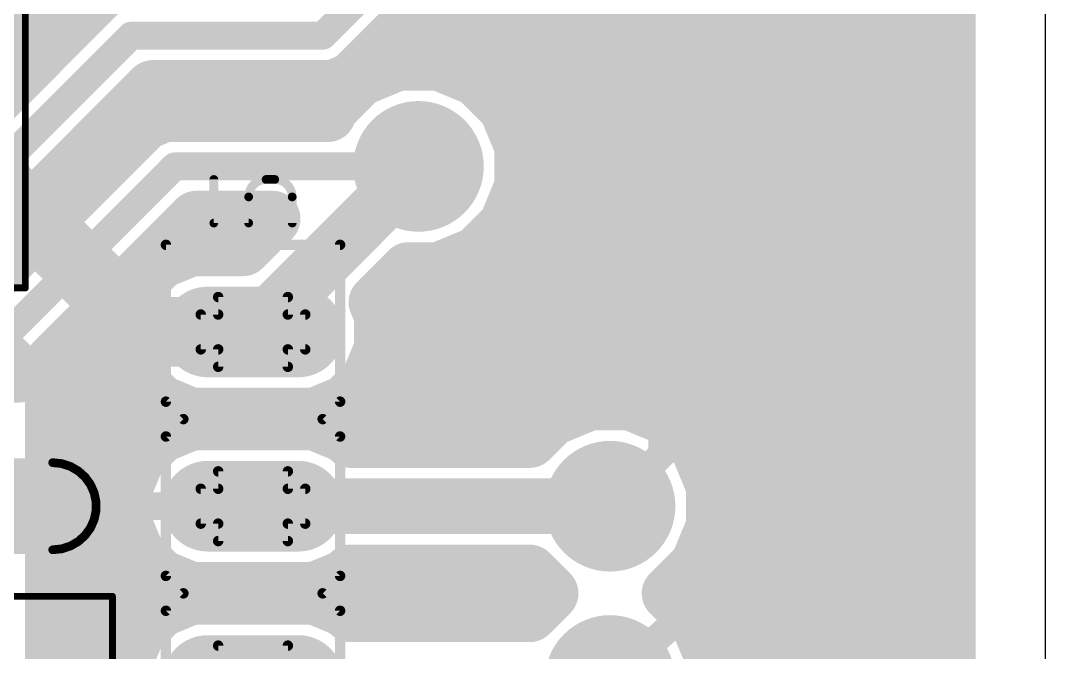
# Model space of a CAD drawing. Extents: x -0.1 to 1.18, y 0 to 3.76.
# Drawn here: x 0.562 to 1.15, y 1.771 to 2.134 of the extents above; entities that cross this region are included whole.
import ezdxf

# ---------------------------------------------------------------- set-up
doc = ezdxf.new("R2010")
doc.units = 0
for name, color, linetype in [('1', 12, 'CONTINUOUS'), ('16', 132, 'CONTINUOUS'), ('17', 110, 'CONTINUOUS'), ('18', 110, 'CONTINUOUS'), ('20', 31, 'CONTINUOUS'), ('21', 253, 'CONTINUOUS'), ('51', 253, 'CONTINUOUS')]:
    doc.layers.add(name, color=color, linetype=linetype)

# ---------------------------------------------------------------- blocks, each defined once
blk = doc.blocks.new('RECT')
blk.add_solid([(-0.5, -0.5), (0.5, -0.5), (-0.5, 0.5), (0.5, 0.5)])
blk = doc.blocks.new('LONGP100')
at = {"const_width": 1}
blk.add_lwpolyline([(-0.5, 0), (0.5, 0)], dxfattribs=at)
at = {"const_width": 0.5}
for points in [[(-0.5, 0.25, 1), (-0.5, -0.25)], [(0.5, -0.25, 1), (0.5, 0.25)]]:
    blk.add_lwpolyline(points, format="xyb", dxfattribs=at)
blk = doc.blocks.new('ROUNDV')
at = {"const_width": 0.5}
blk.add_lwpolyline([(0, -0.25, 1), (0, 0.25, 1), (0, -0.25)], format="xyb", dxfattribs=at)

msp = doc.modelspace()

# ---------------------------------------------------------------- linework, layer by layer
at = {"layer": '1'}
for points, const_width in [([(1.06, 3.3925), (1.06, 1.8)], 0.016), ([(0.995, 1.84), (0.995, 3.31)], 0.016), ([(0.93, 3.235), (0.93, 1.885)], 0.016), ([(0.496378, 2.091535), (0.632913, 1.955)], 0.04), ([(0.695, 1.955), (0.79, 2.05)], 0.032), ([(0.467896, 2.02385), (0.561247, 1.9305)], 0.032), ([(0.632913, 1.955), (0.695, 1.955)], 0.04), ([(0.561247, 1.9305), (0.527322, 1.9305)], 0.032), ([(0.93, 1.885), (0.9, 1.855)], 0.016), ([(0.5575, 1.88), (0.58, 1.88)], 0.005), ([(0.5575, 1.875), (0.594945, 1.875)], 0.005), ([(0.58, 1.88), (0.585198, 1.879454)], 0.005), ([(0.585198, 1.879454), (0.590168, 1.877839)], 0.005), ([(0.590168, 1.877839), (0.594695, 1.875225)], 0.005), ([(0.594695, 1.875225), (0.598579, 1.871728)], 0.005), ([(0.5575, 1.87), (0.599834, 1.87)], 0.005), ([(0.598579, 1.871728), (0.601651, 1.8675)], 0.005), ([(0.5575, 1.865), (0.602764, 1.865)], 0.005), ([(0.601651, 1.8675), (0.603776, 1.862725)], 0.005), ([(0.695, 1.855), (0.9, 1.855)], 0.032), ([(0.5575, 1.86), (0.604356, 1.86)], 0.005), ([(0.695, 1.855), (0.575, 1.855)], 0.016), ([(0.603776, 1.862725), (0.604863, 1.857613)], 0.005), ([(0.604863, 1.857613), (0.604863, 1.852387)], 0.005), ([(0.5575, 1.855), (0.604863, 1.855)], 0.005), ([(0.604863, 1.852387), (0.603776, 1.847275)], 0.005), ([(0.5575, 1.85), (0.604356, 1.85)], 0.005), ([(0.603776, 1.847275), (0.601651, 1.8425)], 0.005), ([(0.9, 1.755), (0.995, 1.84)], 0.016), ([(0.5575, 1.845), (0.602764, 1.845)], 0.005), ([(0.5575, 1.84), (0.599834, 1.84)], 0.005), ([(0.601651, 1.8425), (0.598579, 1.838272)], 0.005), ([(0.5575, 1.835), (0.594945, 1.835)], 0.005), ([(0.594695, 1.834775), (0.590168, 1.832161)], 0.005), ([(0.598579, 1.838272), (0.594695, 1.834775)], 0.005), ([(0.58, 1.83), (0.5575, 1.83)], 0.005), ([(0.5575, 1.83), (0.58, 1.83)], 0.005), ([(0.585198, 1.830546), (0.58, 1.83)], 0.005), ([(0.590168, 1.832161), (0.585198, 1.830546)], 0.005), ([(1.06, 1.8), (0.9, 1.655)], 0.016)]:
    msp.add_lwpolyline(points, dxfattribs=dict(at, const_width=const_width))
for points, const_width in [([(0.795657, 2.044343, 1), (0.784343, 2.055657)], 0.016), ([(0.632913, 1.965, 1), (0.632913, 1.945)], 0.02), ([(0.625842, 1.947929, 1), (0.639984, 1.962071)], 0.02), ([(0.695, 1.945, 1), (0.695, 1.965)], 0.02), ([(0.689343, 1.960657, 1), (0.700657, 1.949343)], 0.016), ([(0.55559, 1.924843, 1), (0.566904, 1.936157)], 0.016), ([(0.561247, 1.9225, 1), (0.561247, 1.9385)], 0.016), ([(0.932828, 1.882172, 1), (0.927172, 1.887828)], 0.008), ([(0.926, 1.885, 1), (0.934, 1.885)], 0.008), ([(0.580131, 1.881243, 1), (0.579869, 1.878757)], 0.0025), ([(0.58, 1.87875, 1), (0.58, 1.88125)], 0.0025), ([(0.585584, 1.880643, 1), (0.584812, 1.878265)], 0.0025), ([(0.585067, 1.878211, 1), (0.585328, 1.880697)], 0.0025), ([(0.590793, 1.878921, 1), (0.589543, 1.876756)], 0.0025), ([(0.589782, 1.87665, 1), (0.590555, 1.879027)], 0.0025), ([(0.595531, 1.876154, 1), (0.593858, 1.874296)], 0.0025), ([(0.59407, 1.874143, 1), (0.59532, 1.876308)], 0.0025), ([(0.594945, 1.87375, 1), (0.594945, 1.87625)], 0.0025), ([(0.59959, 1.872463, 1), (0.597567, 1.870993)], 0.0025), ([(0.597742, 1.870799, 1), (0.599415, 1.872657)], 0.0025), ([(0.599834, 1.86875, 1), (0.599834, 1.87125)], 0.0025), ([(0.602793, 1.868008, 1), (0.600509, 1.866992)], 0.0025), ([(0.600639, 1.866765, 1), (0.602662, 1.868235)], 0.0025), ([(0.602764, 1.86375, 1), (0.602764, 1.86625)], 0.0025), ([(0.695, 1.863, 1), (0.695, 1.847)], 0.016), ([(0.9, 1.847, 1), (0.9, 1.863)], 0.016), ([(0.575, 1.859, 1), (0.575, 1.851)], 0.008), ([(0.604999, 1.862985, 1), (0.602554, 1.862466)], 0.0025), ([(0.602635, 1.862217, 1), (0.604918, 1.863234)], 0.0025), ([(0.606113, 1.857613, 1), (0.603613, 1.857613)], 0.0025), ([(0.604356, 1.85875, 1), (0.604356, 1.86125)], 0.0025), ([(0.695, 1.851, 1), (0.695, 1.859)], 0.008), ([(0.897172, 1.857828, 1), (0.902828, 1.852172)], 0.008), ([(0.60364, 1.857353, 1), (0.606086, 1.857873)], 0.0025), ([(0.606086, 1.852127, 1), (0.60364, 1.852647)], 0.0025), ([(0.604863, 1.85375, 1), (0.604863, 1.85625)], 0.0025), ([(0.602554, 1.847534, 1), (0.604999, 1.847015)], 0.0025), ([(0.604918, 1.846766, 1), (0.602635, 1.847783)], 0.0025), ([(0.603613, 1.852387, 1), (0.606113, 1.852387)], 0.0025), ([(0.604356, 1.84875, 1), (0.604356, 1.85125)], 0.0025), ([(0.997667, 1.837019, 1), (0.992333, 1.842981)], 0.008), ([(0.599834, 1.83875, 1), (0.599834, 1.84125)], 0.0025), ([(0.600509, 1.843008, 1), (0.602793, 1.841992)], 0.0025), ([(0.602662, 1.841765, 1), (0.600639, 1.843235)], 0.0025), ([(0.602764, 1.84375, 1), (0.602764, 1.84625)], 0.0025), ([(0.991, 1.84, 1), (0.999, 1.84)], 0.008), ([(0.593858, 1.835704, 1), (0.595531, 1.833846)], 0.0025), ([(0.59532, 1.833692, 1), (0.59407, 1.835857)], 0.0025), ([(0.594945, 1.83375, 1), (0.594945, 1.83625)], 0.0025), ([(0.597567, 1.839007, 1), (0.59959, 1.837537)], 0.0025), ([(0.599415, 1.837343, 1), (0.597742, 1.839201)], 0.0025), ([(0.579869, 1.831243, 1), (0.580131, 1.828757)], 0.0025), ([(0.58, 1.82875, 1), (0.58, 1.83125)], 0.0025), ([(0.58, 1.82875, 1), (0.58, 1.83125)], 0.0025), ([(0.584812, 1.831735, 1), (0.585584, 1.829357)], 0.0025), ([(0.585328, 1.829303, 1), (0.585067, 1.831789)], 0.0025), ([(0.589543, 1.833244, 1), (0.590793, 1.831079)], 0.0025), ([(0.590555, 1.830973, 1), (0.589782, 1.83335)], 0.0025), ([(1.062686, 1.797036, 1), (1.057314, 1.802964)], 0.008), ([(1.056, 1.8, 1), (1.064, 1.8)], 0.008)]:
    msp.add_lwpolyline(points, format="xyb", dxfattribs=dict(at, const_width=const_width))
at = {"layer": '16'}
for points, const_width in [([(1.094, 3.444), (1.094, 0.227064)], 0.032), ([(0.9315, 2.3215), (0.735, 2.125)], 0.016), ([(0.760433, 2.108006), (0.956933, 2.304506)], 0.032), ([(0.608006, 2.150433), (0.459567, 2.001994)], 0.032), ([(0.275, 2.144), (0.601574, 2.144)], 0.032), ([(0.796426, 2.144), (1.094, 2.144)], 0.032), ([(0.625, 2.125), (0.485, 1.985)], 0.016), ([(0.735, 2.125), (0.625, 2.125)], 0.016), ([(0.275, 2.112), (0.569574, 2.112)], 0.032), ([(0.778165, 2.1095), (0.756296, 2.100442)], 0.032), ([(0.764426, 2.112), (1.094, 2.112)], 0.032), ([(0.801835, 2.1095), (0.778165, 2.1095)], 0.032), ([(0.823704, 2.100442), (0.801835, 2.1095)], 0.032), ([(0.751994, 2.099567), (0.760433, 2.108006)], 0.032), ([(0.756296, 2.100442), (0.739558, 2.083704)], 0.032), ([(0.740967, 2.095), (0.751994, 2.099567)], 0.032), ([(0.840442, 2.083704), (0.823704, 2.100442)], 0.032), ([(0.515, 1.972573), (0.637426, 2.095)], 0.032), ([(0.637426, 2.095), (0.740967, 2.095)], 0.032), ([(0.622426, 2.08), (0.738024, 2.08)], 0.032), ([(0.644032, 2.08), (0.633006, 2.075433)], 0.032), ([(0.738024, 2.08), (0.644032, 2.08)], 0.032), ([(0.739558, 2.083704), (0.738024, 2.08)], 0.032), ([(0.8495, 2.061835), (0.840442, 2.083704)], 0.032), ([(0.841976, 2.08), (1.094, 2.08)], 0.032), ([(0.633006, 2.075433), (0.533006, 1.975433)], 0.032), ([(0.8495, 2.038165), (0.8495, 2.061835)], 0.032), ([(0.79, 2.05), (0.695, 1.955)], 0.032), ([(0.590426, 2.048), (0.605574, 2.048)], 0.032), ([(0.8495, 2.048), (1.094, 2.048)], 0.032), ([(0.65, 2.05), (0.55, 1.95)], 0.016), ([(0.79, 2.05), (0.65, 2.05)], 0.016), ([(0.840442, 2.016296), (0.8495, 2.038165)], 0.032), ([(0.558426, 2.016), (0.573574, 2.016)], 0.032), ([(0.58, 1.937573), (0.662426, 2.02)], 0.032), ([(0.658426, 2.016), (0.70226, 2.016)], 0.032), ([(0.662426, 2.02), (0.70626, 2.02)], 0.032), ([(0.70626, 2.02), (0.68926, 2.003)], 0.032), ([(0.823704, 1.999558), (0.840442, 2.016296)], 0.032), ([(0.840146, 2.016), (1.094, 2.016)], 0.032), ([(0.659452, 2.003), (0.64181, 1.995692)], 0.032), ([(0.68926, 2.003), (0.659452, 2.003)], 0.032), ([(0.801835, 1.9905), (0.823704, 1.999558)], 0.032), ([(0.64181, 1.995692), (0.628308, 1.98219)], 0.032), ([(0.765862, 1.972122), (0.78424, 1.9905)], 0.032), ([(0.78424, 1.9905), (0.801835, 1.9905)], 0.032), ([(0.628308, 1.98219), (0.621, 1.964548)], 0.032), ([(0.626426, 1.984), (0.630118, 1.984)], 0.032), ([(0.77774, 1.984), (1.094, 1.984)], 0.032), ([(0.769, 1.964548), (0.765862, 1.972122)], 0.032), ([(0.621, 1.964548), (0.621, 1.945452)], 0.032), ([(0.769, 1.945452), (0.769, 1.964548)], 0.032), ([(0.594426, 1.952), (0.621, 1.952)], 0.032), ([(0.769, 1.952), (1.094, 1.952)], 0.032), ([(0.621, 1.945452), (0.628308, 1.92781)], 0.032), ([(0.761692, 1.92781), (0.769, 1.945452)], 0.032), ([(0.58, 1.574032), (0.58, 1.937573)], 0.032), ([(0.628308, 1.92781), (0.64181, 1.914308)], 0.032), ([(0.74819, 1.914308), (0.761692, 1.92781)], 0.032), ([(0.58, 1.92), (0.636118, 1.92)], 0.032), ([(0.64181, 1.914308), (0.659452, 1.907)], 0.032), ([(0.730548, 1.907), (0.74819, 1.914308)], 0.032), ([(0.753882, 1.92), (1.094, 1.92)], 0.032), ([(0.888165, 1.9145), (0.866296, 1.905442)], 0.032), ([(0.911835, 1.9145), (0.888165, 1.9145)], 0.032), ([(0.933704, 1.905442), (0.911835, 1.9145)], 0.032), ([(0.659452, 1.903), (0.64181, 1.895692)], 0.032), ([(0.659452, 1.907), (0.730548, 1.907)], 0.032), ([(0.730548, 1.903), (0.659452, 1.903)], 0.032), ([(0.74819, 1.895692), (0.730548, 1.903)], 0.032), ([(0.866296, 1.905442), (0.853854, 1.893)], 0.032), ([(0.950442, 1.888704), (0.933704, 1.905442)], 0.032), ([(0.64181, 1.895692), (0.628308, 1.88219)], 0.032), ([(0.750882, 1.893), (0.74819, 1.895692)], 0.032), ([(0.853854, 1.893), (0.750882, 1.893)], 0.032), ([(0.58, 1.888), (0.634118, 1.888)], 0.032), ([(0.9595, 1.866835), (0.950442, 1.888704)], 0.032), ([(0.950733, 1.888), (1.094, 1.888)], 0.032), ([(0.628308, 1.88219), (0.621, 1.864548)], 0.032), ([(0.621, 1.864548), (0.621, 1.845452)], 0.032), ([(0.9595, 1.843165), (0.9595, 1.866835)], 0.032), ([(0.58, 1.856), (0.621, 1.856)], 0.032), ([(0.9595, 1.856), (1.094, 1.856)], 0.032), ([(0.9, 1.855), (0.695, 1.855)], 0.032), ([(0.621, 1.845452), (0.628308, 1.82781)], 0.032), ([(0.950442, 1.821296), (0.9595, 1.843165)], 0.032), ([(0.628308, 1.82781), (0.64181, 1.814308)], 0.032), ([(0.58, 1.824), (0.632118, 1.824)], 0.032), ([(0.934146, 1.805), (0.950442, 1.821296)], 0.032), ([(0.951562, 1.824), (1.094, 1.824)], 0.032), ([(0.64181, 1.814308), (0.659452, 1.807)], 0.032), ([(0.730548, 1.807), (0.74819, 1.814308)], 0.032), ([(0.74819, 1.814308), (0.750882, 1.817)], 0.032), ([(0.750882, 1.817), (0.853854, 1.817)], 0.032), ([(0.853854, 1.817), (0.865854, 1.805)], 0.032), ([(0.659452, 1.803), (0.64181, 1.795692)], 0.032), ([(0.659452, 1.807), (0.730548, 1.807)], 0.032), ([(0.730548, 1.803), (0.659452, 1.803)], 0.032), ([(0.74819, 1.795692), (0.730548, 1.803)], 0.032), ([(0.865854, 1.805), (0.853854, 1.793)], 0.032), ([(0.950442, 1.788704), (0.934146, 1.805)], 0.032), ([(0.58, 1.792), (0.638118, 1.792)], 0.032), ([(0.64181, 1.795692), (0.628308, 1.78219)], 0.032), ([(0.750882, 1.793), (0.74819, 1.795692)], 0.032), ([(0.853854, 1.793), (0.750882, 1.793)], 0.032), ([(0.947146, 1.792), (1.094, 1.792)], 0.032), ([(0.9595, 1.766835), (0.950442, 1.788704)], 0.032), ([(0.628308, 1.78219), (0.621, 1.764548)], 0.032), ([(0.621, 1.764548), (0.621, 1.745452)], 0.032), ([(0.9595, 1.743165), (0.9595, 1.766835)], 0.032), ([(0.58, 1.76), (0.621, 1.76)], 0.032), ([(0.9595, 1.76), (1.094, 1.76)], 0.032)]:
    msp.add_lwpolyline(points, dxfattribs=dict(at, const_width=const_width))
for points, const_width in [([(0.601574, 2.136, 1), (0.601574, 2.152)], 0.016), ([(0.796426, 2.152, 1), (0.796426, 2.136)], 0.016), ([(1.094, 2.136, 1), (1.094, 2.152)], 0.016), ([(0.625, 2.129, 1), (0.625, 2.121)], 0.008), ([(0.627828, 2.122172, 1), (0.622172, 2.127828)], 0.008), ([(0.732172, 2.127828, 1), (0.737828, 2.122172)], 0.008), ([(0.735, 2.121, 1), (0.735, 2.129)], 0.008), ([(0.569574, 2.104, 1), (0.569574, 2.12)], 0.016), ([(0.764426, 2.12, 1), (0.764426, 2.104)], 0.016), ([(0.778165, 2.1175, 1), (0.778165, 2.1015)], 0.016), ([(0.781226, 2.102109, 1), (0.775103, 2.116891)], 0.016), ([(0.804897, 2.116891, 1), (0.798774, 2.102109)], 0.016), ([(0.801835, 2.1015, 1), (0.801835, 2.1175)], 0.016), ([(1.094, 2.104, 1), (1.094, 2.12)], 0.016), ([(0.754776, 2.113663, 1), (0.76609, 2.102349)], 0.016), ([(0.76609, 2.102349, 1), (0.754776, 2.113663)], 0.016), ([(0.746337, 2.105224, 1), (0.75765, 2.09391)], 0.016), ([(0.753234, 2.107833, 1), (0.759357, 2.093051)], 0.016), ([(0.755055, 2.092176, 1), (0.748932, 2.106958)], 0.016), ([(0.761953, 2.094785, 1), (0.750639, 2.106098)], 0.016), ([(0.829361, 2.106098, 1), (0.818047, 2.094785)], 0.016), ([(0.820643, 2.093051, 1), (0.826765, 2.107833)], 0.016), ([(0.637426, 2.103, 1), (0.637426, 2.087)], 0.016), ([(0.643083, 2.089343, 1), (0.63177, 2.100657)], 0.016), ([(0.737906, 2.102391, 1), (0.744029, 2.087609)], 0.016), ([(0.740967, 2.087, 1), (0.740967, 2.103)], 0.016), ([(0.622426, 2.088, 1), (0.622426, 2.072)], 0.016), ([(0.644032, 2.088, 1), (0.644032, 2.072)], 0.016), ([(0.647094, 2.072609, 1), (0.640971, 2.087391)], 0.016), ([(0.733901, 2.089361, 1), (0.745215, 2.078047)], 0.016), ([(0.746949, 2.080643, 1), (0.732167, 2.086765)], 0.016), ([(0.738024, 2.072, 1), (0.738024, 2.088)], 0.016), ([(0.738024, 2.072, 1), (0.738024, 2.088)], 0.016), ([(0.847833, 2.086765, 1), (0.833051, 2.080643)], 0.016), ([(0.841976, 2.088, 1), (0.841976, 2.072)], 0.016), ([(0.834785, 2.078047, 1), (0.846098, 2.089361)], 0.016), ([(1.094, 2.072, 1), (1.094, 2.088)], 0.016), ([(0.629945, 2.082824, 1), (0.636068, 2.068042)], 0.016), ([(0.638663, 2.069776, 1), (0.627349, 2.08109)], 0.016), ([(0.730633, 2.083061, 1), (0.745415, 2.076939)], 0.016), ([(0.8575, 2.061835, 1), (0.8415, 2.061835)], 0.016), ([(0.842109, 2.058774, 1), (0.856891, 2.064897)], 0.016), ([(0.795657, 2.044343, 1), (0.784343, 2.055657)], 0.016), ([(0.590426, 2.056, 1), (0.590426, 2.04)], 0.016), ([(0.605574, 2.04, 1), (0.605574, 2.056)], 0.016), ([(0.8495, 2.056, 1), (0.8495, 2.04)], 0.016), ([(1.094, 2.04, 1), (1.094, 2.056)], 0.016), ([(0.65, 2.054, 1), (0.65, 2.046)], 0.008), ([(0.652828, 2.047172, 1), (0.647172, 2.052828)], 0.008), ([(0.79, 2.046, 1), (0.79, 2.054)], 0.008), ([(0.856891, 2.035103, 1), (0.842109, 2.041226)], 0.016), ([(0.8415, 2.038165, 1), (0.8575, 2.038165)], 0.016), ([(0.558426, 2.024, 1), (0.558426, 2.008)], 0.016), ([(0.573574, 2.008, 1), (0.573574, 2.024)], 0.016), ([(0.658426, 2.024, 1), (0.658426, 2.008)], 0.016), ([(0.662426, 2.028, 1), (0.662426, 2.012)], 0.016), ([(0.668083, 2.014343, 1), (0.65677, 2.025657)], 0.016), ([(0.711917, 2.014343, 1), (0.700603, 2.025657)], 0.016), ([(0.70226, 2.008, 1), (0.70226, 2.024)], 0.016), ([(0.70626, 2.012, 1), (0.70626, 2.028)], 0.016), ([(0.840146, 2.024, 1), (0.840146, 2.008)], 0.016), ([(0.846098, 2.010639, 1), (0.834785, 2.021953)], 0.016), ([(1.094, 2.008, 1), (1.094, 2.024)], 0.016), ([(0.833051, 2.019357, 1), (0.847833, 2.013234)], 0.016), ([(0.659452, 2.011, 1), (0.659452, 1.995)], 0.016), ([(0.662514, 1.995609, 1), (0.656391, 2.010391)], 0.016), ([(0.68926, 1.995, 1), (0.68926, 2.011)], 0.016), ([(0.683603, 2.008657, 1), (0.694917, 1.997343)], 0.016), ([(0.818047, 2.005215, 1), (0.829361, 1.993901)], 0.016), ([(0.826765, 1.992167, 1), (0.820643, 2.006949)], 0.016), ([(0.638749, 2.003083, 1), (0.644872, 1.988301)], 0.016), ([(0.647467, 1.990035, 1), (0.636153, 2.001349)], 0.016), ([(0.78424, 1.9985, 1), (0.78424, 1.9825)], 0.016), ([(0.789897, 1.984843, 1), (0.778583, 1.996157)], 0.016), ([(0.798774, 1.997891, 1), (0.804897, 1.983109)], 0.016), ([(0.801835, 1.9825, 1), (0.801835, 1.9985)], 0.016), ([(0.626426, 1.992, 1), (0.626426, 1.976)], 0.016), ([(0.622651, 1.987847, 1), (0.633964, 1.976533)], 0.016), ([(0.635699, 1.979128, 1), (0.620917, 1.985251)], 0.016), ([(0.630118, 1.976, 1), (0.630118, 1.992)], 0.016), ([(0.77774, 1.992, 1), (0.77774, 1.976)], 0.016), ([(1.094, 1.976, 1), (1.094, 1.992)], 0.016), ([(0.773253, 1.975184, 1), (0.758471, 1.969061)], 0.016), ([(0.760205, 1.977779, 1), (0.771519, 1.966465)], 0.016), ([(0.629, 1.964548, 1), (0.613, 1.964548)], 0.016), ([(0.777, 1.964548, 1), (0.761, 1.964548)], 0.016), ([(0.613609, 1.967609, 1), (0.628391, 1.961486)], 0.016), ([(0.761609, 1.961486, 1), (0.776391, 1.967609)], 0.016), ([(0.594426, 1.96, 1), (0.594426, 1.944)], 0.016), ([(0.621, 1.944, 1), (0.621, 1.96)], 0.016), ([(0.689343, 1.960657, 1), (0.700657, 1.949343)], 0.016), ([(0.769, 1.96, 1), (0.769, 1.944)], 0.016), ([(1.094, 1.944, 1), (1.094, 1.96)], 0.016), ([(0.628391, 1.948514, 1), (0.613609, 1.942391)], 0.016), ([(0.776391, 1.942391, 1), (0.761609, 1.948514)], 0.016), ([(0.588, 1.937573, 1), (0.572, 1.937573)], 0.016), ([(0.574343, 1.94323, 1), (0.585657, 1.931917)], 0.016), ([(0.613, 1.945452, 1), (0.629, 1.945452)], 0.016), ([(0.761, 1.945452, 1), (0.777, 1.945452)], 0.016), ([(0.633964, 1.933467, 1), (0.622651, 1.922153)], 0.016), ([(0.767349, 1.922153, 1), (0.756035, 1.933467)], 0.016), ([(0.620917, 1.924749, 1), (0.635699, 1.930872)], 0.016), ([(0.754301, 1.930872, 1), (0.769083, 1.924749)], 0.016), ([(0.58, 1.928, 1), (0.58, 1.912)], 0.016), ([(0.644872, 1.921699, 1), (0.638749, 1.906917)], 0.016), ([(0.636118, 1.912, 1), (0.636118, 1.928)], 0.016), ([(0.751251, 1.906917, 1), (0.745128, 1.921699)], 0.016), ([(0.753882, 1.928, 1), (0.753882, 1.912)], 0.016), ([(0.888165, 1.9225, 1), (0.888165, 1.9065)], 0.016), ([(0.891226, 1.907109, 1), (0.885103, 1.921891)], 0.016), ([(0.914897, 1.921891, 1), (0.908774, 1.907109)], 0.016), ([(0.911835, 1.9065, 1), (0.911835, 1.9225)], 0.016), ([(1.094, 1.912, 1), (1.094, 1.928)], 0.016), ([(0.636153, 1.908651, 1), (0.647467, 1.919964)], 0.016), ([(0.742533, 1.919964, 1), (0.753847, 1.908651)], 0.016), ([(0.659452, 1.915, 1), (0.659452, 1.899)], 0.016), ([(0.659452, 1.911, 1), (0.659452, 1.895)], 0.016), ([(0.656391, 1.899609, 1), (0.662514, 1.914391)], 0.016), ([(0.662514, 1.895609, 1), (0.656391, 1.910391)], 0.016), ([(0.727486, 1.914391, 1), (0.733609, 1.899609)], 0.016), ([(0.733609, 1.910391, 1), (0.727486, 1.895609)], 0.016), ([(0.730548, 1.899, 1), (0.730548, 1.915)], 0.016), ([(0.730548, 1.895, 1), (0.730548, 1.911)], 0.016), ([(0.863234, 1.912833, 1), (0.869357, 1.898051)], 0.016), ([(0.871953, 1.899785, 1), (0.860639, 1.911098)], 0.016), ([(0.939361, 1.911098, 1), (0.928047, 1.899785)], 0.016), ([(0.930643, 1.898051, 1), (0.936765, 1.912833)], 0.016), ([(0.638749, 1.903083, 1), (0.644872, 1.888301)], 0.016), ([(0.647467, 1.890035, 1), (0.636153, 1.901349)], 0.016), ([(0.753847, 1.901349, 1), (0.742533, 1.890036)], 0.016), ([(0.750882, 1.901, 1), (0.750882, 1.885)], 0.016), ([(0.745128, 1.888301, 1), (0.751251, 1.903083)], 0.016), ([(0.853854, 1.885, 1), (0.853854, 1.901)], 0.016), ([(0.58, 1.896, 1), (0.58, 1.88)], 0.016), ([(0.634118, 1.88, 1), (0.634118, 1.896)], 0.016), ([(0.745225, 1.887343, 1), (0.756539, 1.898657)], 0.016), ([(0.848197, 1.898657, 1), (0.859511, 1.887343)], 0.016), ([(0.957833, 1.891765, 1), (0.943051, 1.885643)], 0.016), ([(0.950733, 1.896, 1), (0.950733, 1.88)], 0.016), ([(0.944785, 1.883047, 1), (0.956098, 1.894361)], 0.016), ([(1.094, 1.88, 1), (1.094, 1.896)], 0.016), ([(0.622651, 1.887847, 1), (0.633964, 1.876533)], 0.016), ([(0.635699, 1.879128, 1), (0.620917, 1.885251)], 0.016), ([(0.629, 1.864548, 1), (0.613, 1.864548)], 0.016), ([(0.9675, 1.866835, 1), (0.9515, 1.866835)], 0.016), ([(0.952109, 1.863774, 1), (0.966891, 1.869897)], 0.016), ([(0.58, 1.864, 1), (0.58, 1.848)], 0.016), ([(0.613609, 1.867609, 1), (0.628391, 1.861486)], 0.016), ([(0.621, 1.848, 1), (0.621, 1.864)], 0.016), ([(0.9595, 1.864, 1), (0.9595, 1.848)], 0.016), ([(1.094, 1.848, 1), (1.094, 1.864)], 0.016), ([(0.695, 1.863, 1), (0.695, 1.847)], 0.016), ([(0.9, 1.847, 1), (0.9, 1.863)], 0.016), ([(0.628391, 1.848514, 1), (0.613609, 1.842391)], 0.016), ([(0.966891, 1.840103, 1), (0.952109, 1.846226)], 0.016), ([(0.613, 1.845452, 1), (0.629, 1.845452)], 0.016), ([(0.9515, 1.843165, 1), (0.9675, 1.843165)], 0.016), ([(0.633964, 1.833467, 1), (0.622651, 1.822153)], 0.016), ([(0.58, 1.832, 1), (0.58, 1.816)], 0.016), ([(0.620917, 1.824749, 1), (0.635699, 1.830872)], 0.016), ([(0.632118, 1.816, 1), (0.632118, 1.832)], 0.016), ([(0.951562, 1.832, 1), (0.951562, 1.816)], 0.016), ([(0.956098, 1.815639, 1), (0.944785, 1.826953)], 0.016), ([(1.094, 1.816, 1), (1.094, 1.832)], 0.016), ([(0.644872, 1.821699, 1), (0.638749, 1.806917)], 0.016), ([(0.750882, 1.825, 1), (0.750882, 1.809)], 0.016), ([(0.751251, 1.806917, 1), (0.745128, 1.821699)], 0.016), ([(0.756539, 1.811343, 1), (0.745225, 1.822657)], 0.016), ([(0.859511, 1.822657, 1), (0.848197, 1.811343)], 0.016), ([(0.853854, 1.809, 1), (0.853854, 1.825)], 0.016), ([(0.943051, 1.824357, 1), (0.957833, 1.818234)], 0.016), ([(0.636153, 1.808651, 1), (0.647467, 1.819964)], 0.016), ([(0.742533, 1.819964, 1), (0.753847, 1.808651)], 0.016), ([(0.659452, 1.815, 1), (0.659452, 1.799)], 0.016), ([(0.659452, 1.811, 1), (0.659452, 1.795)], 0.016), ([(0.656391, 1.799609, 1), (0.662514, 1.814391)], 0.016), ([(0.662514, 1.795609, 1), (0.656391, 1.810391)], 0.016), ([(0.727486, 1.814391, 1), (0.733609, 1.799609)], 0.016), ([(0.733609, 1.810391, 1), (0.727486, 1.795609)], 0.016), ([(0.730548, 1.799, 1), (0.730548, 1.815)], 0.016), ([(0.730548, 1.795, 1), (0.730548, 1.811)], 0.016), ([(0.860197, 1.799343, 1), (0.871511, 1.810657)], 0.016), ([(0.871511, 1.799343, 1), (0.860198, 1.810657)], 0.016), ([(0.939802, 1.810657, 1), (0.928489, 1.799343)], 0.016), ([(0.928489, 1.810657, 1), (0.939802, 1.799343)], 0.016), ([(0.58, 1.8, 1), (0.58, 1.784)], 0.016), ([(0.638749, 1.803083, 1), (0.644872, 1.788301)], 0.016), ([(0.647467, 1.790035, 1), (0.636153, 1.801349)], 0.016), ([(0.638118, 1.784, 1), (0.638118, 1.8)], 0.016), ([(0.753847, 1.801349, 1), (0.742533, 1.790035)], 0.016), ([(0.750882, 1.801, 1), (0.750882, 1.785)], 0.016), ([(0.745128, 1.788301, 1), (0.751251, 1.803083)], 0.016), ([(0.853854, 1.785, 1), (0.853854, 1.801)], 0.016), ([(0.947146, 1.8, 1), (0.947146, 1.784)], 0.016), ([(1.094, 1.784, 1), (1.094, 1.8)], 0.016), ([(0.745225, 1.787343, 1), (0.756539, 1.798657)], 0.016), ([(0.848197, 1.798657, 1), (0.859511, 1.787343)], 0.016), ([(0.957833, 1.791765, 1), (0.943051, 1.785643)], 0.016), ([(0.944785, 1.783047, 1), (0.956098, 1.794361)], 0.016), ([(0.622651, 1.787847, 1), (0.633964, 1.776533)], 0.016), ([(0.635699, 1.779128, 1), (0.620917, 1.785251)], 0.016), ([(0.629, 1.764548, 1), (0.613, 1.764548)], 0.016), ([(0.9675, 1.766835, 1), (0.9515, 1.766835)], 0.016), ([(0.952109, 1.763774, 1), (0.966891, 1.769897)], 0.016), ([(0.58, 1.768, 1), (0.58, 1.752)], 0.016), ([(0.613609, 1.767609, 1), (0.628391, 1.761486)], 0.016), ([(0.621, 1.752, 1), (0.621, 1.768)], 0.016), ([(0.9595, 1.768, 1), (0.9595, 1.752)], 0.016), ([(1.094, 1.752, 1), (1.094, 1.768)], 0.016)]:
    msp.add_lwpolyline(points, format="xyb", dxfattribs=dict(at, const_width=const_width))
at = {"layer": '20'}
msp.add_line((1.15, 0), (1.15, 3.5), dxfattribs=at)
at = {"layer": '21'}
for points, const_width in [([(0.6725, 2.0175), (0.6725, 2.0425)], 0.005), ([(0.7075, 2.0425), (0.7025, 2.0425)], 0.005), ([(0.6925, 2.0325), (0.6925, 2.0175)], 0.005), ([(0.7175, 2.0175), (0.7175, 2.0325)], 0.005), ([(0.6925, 2.0175), (0.6725, 2.0175)], 0.005), ([(0.745, 2.005), (0.645, 2.005)], 0.006), ([(0.645, 2.005), (0.645, 1.915)], 0.006), ([(0.745, 1.915), (0.745, 2.005)], 0.006), ([(0.645, 1.915), (0.655, 1.905)], 0.006), ([(0.735, 1.905), (0.745, 1.915)], 0.006), ([(0.655, 1.905), (0.645, 1.895)], 0.006), ([(0.745, 1.895), (0.735, 1.905)], 0.006), ([(0.645, 1.895), (0.645, 1.815)], 0.006), ([(0.745, 1.815), (0.745, 1.895)], 0.006), ([(0.645, 1.815), (0.655, 1.805)], 0.006), ([(0.735, 1.805), (0.745, 1.815)], 0.006), ([(0.655, 1.805), (0.645, 1.795)], 0.006), ([(0.745, 1.795), (0.735, 1.805)], 0.006), ([(0.645, 1.795), (0.645, 1.715)], 0.006), ([(0.745, 1.715), (0.745, 1.795)], 0.006)]:
    msp.add_lwpolyline(points, dxfattribs=dict(at, const_width=const_width))
for points, const_width in [([(0.67375, 2.0425, 1), (0.67125, 2.0425)], 0.0025), ([(0.7025, 2.0425, 0.414214), (0.6925, 2.0325)], 0.005), ([(0.7025, 2.04375, 1), (0.7025, 2.04125)], 0.0025), ([(0.7025, 2.04125, 1), (0.7025, 2.04375)], 0.0025), ([(0.7175, 2.0325, 0.414214), (0.7075, 2.0425)], 0.005), ([(0.7075, 2.04375, 1), (0.7075, 2.04125)], 0.0025), ([(0.7075, 2.04125, 1), (0.7075, 2.04375)], 0.0025), ([(0.69375, 2.0325, 1), (0.69125, 2.0325)], 0.0025), ([(0.69125, 2.0325, 1), (0.69375, 2.0325)], 0.0025), ([(0.71875, 2.0325, 1), (0.71625, 2.0325)], 0.0025), ([(0.71625, 2.0325, 1), (0.71875, 2.0325)], 0.0025), ([(0.6725, 2.01875, 1), (0.6725, 2.01625)], 0.0025), ([(0.67125, 2.0175, 1), (0.67375, 2.0175)], 0.0025), ([(0.69125, 2.0175, 1), (0.69375, 2.0175)], 0.0025), ([(0.6925, 2.01625, 1), (0.6925, 2.01875)], 0.0025), ([(0.71625, 2.0175, 1), (0.71875, 2.0175)], 0.0025), ([(0.645, 2.0065, 1), (0.645, 2.0035)], 0.003), ([(0.6465, 2.005, 1), (0.6435, 2.005)], 0.003), ([(0.7465, 2.005, 1), (0.7435, 2.005)], 0.003), ([(0.745, 2.0035, 1), (0.745, 2.0065)], 0.003), ([(0.646061, 1.916061, 1), (0.643939, 1.913939)], 0.003), ([(0.6435, 1.915, 1), (0.6465, 1.915)], 0.003), ([(0.7435, 1.915, 1), (0.7465, 1.915)], 0.003), ([(0.746061, 1.913939, 1), (0.743939, 1.916061)], 0.003), ([(0.656061, 1.903939, 1), (0.653939, 1.906061)], 0.003), ([(0.653939, 1.903939, 1), (0.656061, 1.906061)], 0.003), ([(0.736061, 1.906061, 1), (0.733939, 1.903939)], 0.003), ([(0.733939, 1.906061, 1), (0.736061, 1.903939)], 0.003), ([(0.6465, 1.895, 1), (0.6435, 1.895)], 0.003), ([(0.643939, 1.896061, 1), (0.646061, 1.893939)], 0.003), ([(0.7465, 1.895, 1), (0.7435, 1.895)], 0.003), ([(0.743939, 1.893939, 1), (0.746061, 1.896061)], 0.003), ([(0.646061, 1.816061, 1), (0.643939, 1.813939)], 0.003), ([(0.6435, 1.815, 1), (0.6465, 1.815)], 0.003), ([(0.7435, 1.815, 1), (0.7465, 1.815)], 0.003), ([(0.746061, 1.813939, 1), (0.743939, 1.816061)], 0.003), ([(0.656061, 1.803939, 1), (0.653939, 1.806061)], 0.003), ([(0.653939, 1.803939, 1), (0.656061, 1.806061)], 0.003), ([(0.736061, 1.806061, 1), (0.733939, 1.803939)], 0.003), ([(0.733939, 1.806061, 1), (0.736061, 1.803939)], 0.003), ([(0.6465, 1.795, 1), (0.6435, 1.795)], 0.003), ([(0.643939, 1.796061, 1), (0.646061, 1.793939)], 0.003), ([(0.7465, 1.795, 1), (0.7435, 1.795)], 0.003), ([(0.743939, 1.793939, 1), (0.746061, 1.796061)], 0.003)]:
    msp.add_lwpolyline(points, format="xyb", dxfattribs=dict(at, const_width=const_width))
at = {"layer": '51'}
for points, const_width in [([(0.564291, 2.233268), (0.564291, 1.980315)], 0.003937), ([(0.564291, 1.980315), (0.225709, 1.980315)], 0.003937), ([(0.715, 1.975), (0.675, 1.975)], 0.006), ([(0.675, 1.975), (0.675, 1.965)], 0.006), ([(0.715, 1.965), (0.715, 1.975)], 0.006), ([(0.675, 1.965), (0.665, 1.965)], 0.006), ([(0.665, 1.965), (0.665, 1.945)], 0.006), ([(0.725, 1.965), (0.715, 1.965)], 0.006), ([(0.725, 1.945), (0.725, 1.965)], 0.006), ([(0.665, 1.945), (0.675, 1.945)], 0.006), ([(0.675, 1.945), (0.675, 1.935)], 0.006), ([(0.715, 1.935), (0.715, 1.945)], 0.006), ([(0.715, 1.945), (0.725, 1.945)], 0.006), ([(0.675, 1.935), (0.715, 1.935)], 0.006), ([(0.715, 1.875), (0.675, 1.875)], 0.006), ([(0.675, 1.875), (0.675, 1.865)], 0.006), ([(0.715, 1.865), (0.715, 1.875)], 0.006), ([(0.675, 1.865), (0.665, 1.865)], 0.006), ([(0.665, 1.865), (0.665, 1.845)], 0.006), ([(0.725, 1.865), (0.715, 1.865)], 0.006), ([(0.725, 1.845), (0.725, 1.865)], 0.006), ([(0.665, 1.845), (0.675, 1.845)], 0.006), ([(0.675, 1.845), (0.675, 1.835)], 0.006), ([(0.715, 1.835), (0.715, 1.845)], 0.006), ([(0.715, 1.845), (0.725, 1.845)], 0.006), ([(0.675, 1.835), (0.715, 1.835)], 0.006), ([(0.275709, 1.803268), (0.614291, 1.803268)], 0.003937), ([(0.614291, 1.803268), (0.614291, 1.550315)], 0.003937), ([(0.715, 1.775), (0.675, 1.775)], 0.006), ([(0.675, 1.775), (0.675, 1.765)], 0.006), ([(0.715, 1.765), (0.715, 1.775)], 0.006)]:
    msp.add_lwpolyline(points, dxfattribs=dict(at, const_width=const_width))
for points, const_width in [([(0.563307, 1.980315, 1), (0.565276, 1.980315)], 0.001969), ([(0.564291, 1.979331, 1), (0.564291, 1.981299)], 0.001969), ([(0.675, 1.9765, 1), (0.675, 1.9735)], 0.003), ([(0.6765, 1.975, 1), (0.6735, 1.975)], 0.003), ([(0.7165, 1.975, 1), (0.7135, 1.975)], 0.003), ([(0.715, 1.9735, 1), (0.715, 1.9765)], 0.003), ([(0.665, 1.9665, 1), (0.665, 1.9635)], 0.003), ([(0.6665, 1.965, 1), (0.6635, 1.965)], 0.003), ([(0.6735, 1.965, 1), (0.6765, 1.965)], 0.003), ([(0.675, 1.9635, 1), (0.675, 1.9665)], 0.003), ([(0.715, 1.9665, 1), (0.715, 1.9635)], 0.003), ([(0.7135, 1.965, 1), (0.7165, 1.965)], 0.003), ([(0.7265, 1.965, 1), (0.7235, 1.965)], 0.003), ([(0.725, 1.9635, 1), (0.725, 1.9665)], 0.003), ([(0.665, 1.9465, 1), (0.665, 1.9435)], 0.003), ([(0.6765, 1.945, 1), (0.6735, 1.945)], 0.003), ([(0.675, 1.9435, 1), (0.675, 1.9465)], 0.003), ([(0.7165, 1.945, 1), (0.7135, 1.945)], 0.003), ([(0.715, 1.9465, 1), (0.715, 1.9435)], 0.003), ([(0.725, 1.9435, 1), (0.725, 1.9465)], 0.003), ([(0.6635, 1.945, 1), (0.6665, 1.945)], 0.003), ([(0.7235, 1.945, 1), (0.7265, 1.945)], 0.003), ([(0.675, 1.9365, 1), (0.675, 1.9335)], 0.003), ([(0.6735, 1.935, 1), (0.6765, 1.935)], 0.003), ([(0.7135, 1.935, 1), (0.7165, 1.935)], 0.003), ([(0.715, 1.9335, 1), (0.715, 1.9365)], 0.003), ([(0.675, 1.8765, 1), (0.675, 1.8735)], 0.003), ([(0.6765, 1.875, 1), (0.6735, 1.875)], 0.003), ([(0.7165, 1.875, 1), (0.7135, 1.875)], 0.003), ([(0.715, 1.8735, 1), (0.715, 1.8765)], 0.003), ([(0.665, 1.8665, 1), (0.665, 1.8635)], 0.003), ([(0.6665, 1.865, 1), (0.6635, 1.865)], 0.003), ([(0.6735, 1.865, 1), (0.6765, 1.865)], 0.003), ([(0.675, 1.8635, 1), (0.675, 1.8665)], 0.003), ([(0.715, 1.8665, 1), (0.715, 1.8635)], 0.003), ([(0.7135, 1.865, 1), (0.7165, 1.865)], 0.003), ([(0.7265, 1.865, 1), (0.7235, 1.865)], 0.003), ([(0.725, 1.8635, 1), (0.725, 1.8665)], 0.003), ([(0.665, 1.8465, 1), (0.665, 1.8435)], 0.003), ([(0.6765, 1.845, 1), (0.6735, 1.845)], 0.003), ([(0.675, 1.8435, 1), (0.675, 1.8465)], 0.003), ([(0.7165, 1.845, 1), (0.7135, 1.845)], 0.003), ([(0.715, 1.8465, 1), (0.715, 1.8435)], 0.003), ([(0.725, 1.8435, 1), (0.725, 1.8465)], 0.003), ([(0.6635, 1.845, 1), (0.6665, 1.845)], 0.003), ([(0.7235, 1.845, 1), (0.7265, 1.845)], 0.003), ([(0.675, 1.8365, 1), (0.675, 1.8335)], 0.003), ([(0.6735, 1.835, 1), (0.6765, 1.835)], 0.003), ([(0.7135, 1.835, 1), (0.7165, 1.835)], 0.003), ([(0.715, 1.8335, 1), (0.715, 1.8365)], 0.003), ([(0.615276, 1.803268, 1), (0.613307, 1.803268)], 0.001969), ([(0.614291, 1.802283, 1), (0.614291, 1.804252)], 0.001969), ([(0.675, 1.7765, 1), (0.675, 1.7735)], 0.003), ([(0.6765, 1.775, 1), (0.6735, 1.775)], 0.003), ([(0.7165, 1.775, 1), (0.7135, 1.775)], 0.003), ([(0.715, 1.7735, 1), (0.715, 1.7765)], 0.003)]:
    msp.add_lwpolyline(points, format="xyb", dxfattribs=dict(at, const_width=const_width))

# ---------------------------------------------------------------- block references
at = {"layer": '1', "xscale": 0.05, "yscale": 0.025, "rotation": 90}
msp.add_blockref('RECT', (0.575, 1.855), dxfattribs=at)
at = {"layer": '17', "xscale": 0.052, "yscale": 0.052, "rotation": 180}
for p in [(0.695, 1.955), (0.695, 1.955), (0.695, 1.855), (0.695, 1.855), (0.695, 1.755), (0.695, 1.755)]:
    msp.add_blockref('LONGP100', p, dxfattribs=at)
at = {"layer": '18', "xscale": 0.075, "yscale": 0.075}
for p in [(0.79, 2.05), (0.79, 2.05), (0.9, 1.855), (0.9, 1.855), (0.9, 1.755), (0.9, 1.755)]:
    msp.add_blockref('ROUNDV', p, dxfattribs=at)
at = {"layer": '51', "xscale": 0.01, "yscale": 0.02, "rotation": 90}
for p in [(0.675, 1.955), (0.715, 1.955), (0.675, 1.855), (0.715, 1.855)]:
    msp.add_blockref('RECT', p, dxfattribs=at)

doc.saveas('drawing.dxf')
